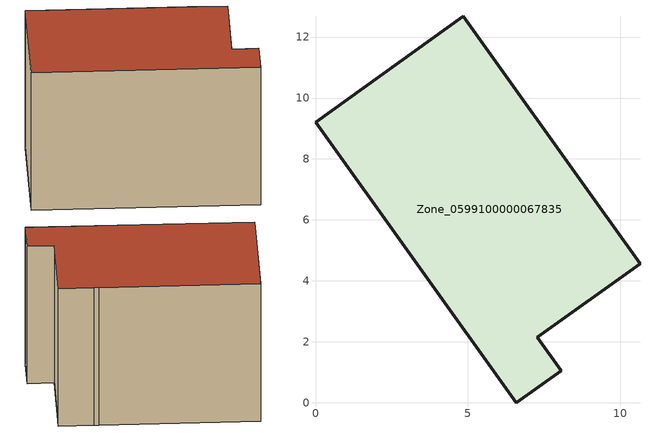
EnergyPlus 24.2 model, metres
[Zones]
Zone_0599100000067835
 floor ground (C_G): 4.85,12.68 9.49,6.18 9.62,6 10.65,4.56 7.27,2.15 8.06,1.05 6.58,0 0,9.21 z0
 wall outside (C_F): 9.49,6.18 4.85,12.68 0,9.21 6.58,0 8.06,1.05 7.27,2.15 10.65,4.56 9.62,6 9.49,6.18 z0:7.88
 roof outside (C_R): 9.62,6 9.49,6.18 4.85,12.68 0,9.21 6.58,0 8.06,1.05 7.27,2.15 10.65,4.56 z7.88
[BUILDING]
Pand.0599100000067835: North Axis=0; Terrain=City; Loads Convergence Tolerance Value=0.04; Temperature Convergence Tolerance Value=0.4; Solar Distribution=FullExterior; Maximum Number of Warmup Days=25; Minimum Number of Warmup Days=1
[Site:Location]
Rotterdam.The.Hague.AP_ZH_NLD Design_Conditions: Latitude=51.96; Longitude=4.45; Time Zone=1; Elevation=-4.5
[SITE:GROUNDTEMPERATURE:BUILDINGSURFACE]
18, 18, 18, 18, 18, 18, 18, 18, 18, 18, 18, 18
[MATERIAL] Thermal Absorptance=0.9; Solar Absorptance=0.7; Visible Absorptance=0.7
Name | Roughness | Thickness | Conductivity | Density | Specific Heat
G.TC.1975-1991 | MediumSmooth | 0.15 | 0.288461 | 540 | 1210
F.TC.1975-1991 | Rough | 0.3 | 0.230769 | 1920 | 840
R.TC.1975-1991 | MediumRough | 0.2 | 0.153846 | 1500 | 1000
[CONSTRUCTION]
C_G: G.TC.1975-1991
C_F: F.TC.1975-1991
C_R: R.TC.1975-1991
[ZONE]
Zone_0599100000067835: Type=1; Multiplier=1; Ceiling Height=Autocalculate; Volume=Autocalculate; Floor Area=autocalculate; Part of Total Floor Area=Yes
[ZONEINFILTRATION:DESIGNFLOWRATE]
Infil_Zone_0599100000067835: Zone or ZoneList or Space or SpaceList=Zone_0599100000067835; Schedule=AlwaysOn; Design Flow Rate Calculation Method=Flow/Area; Flow Rate per Floor Area=0.003; Constant Term Coefficient=1; Temperature Term Coefficient=0; Velocity Term Coefficient=0; Velocity Squared Term Coefficient=0
[HVACTEMPLATE:ZONE:IDEALLOADSAIRSYSTEM]
Zone_0599100000067835: Maximum Heating Supply Air Temperature=50; Minimum Cooling Supply Air Temperature=13; Maximum Heating Supply Air Humidity Ratio=0.0156; Minimum Cooling Supply Air Humidity Ratio=0.0077; Heating Limit=NoLimit; Cooling Limit=NoLimit; Dehumidification Control Type=ConstantSensibleHeatRatio; Cooling Sensible Heat Ratio=0.7; Dehumidification Setpoint=60; Humidification Control Type=None; Humidification Setpoint=30; Outdoor Air Method=None; Outdoor Air Flow Rate per Person=0.00944; Outdoor Air Flow Rate per Zone Floor Area=0; Outdoor Air Flow Rate per Zone=0; Demand Controlled Ventilation Type=None; Outdoor Air Economizer Type=NoEconomizer; Heat Recovery Type=None; Sensible Heat Recovery Effectiveness=0.7; Latent Heat Recovery Effectiveness=0.65
[ZONECONTROL:THERMOSTAT]
ThermostatControl_Zone_0599100000067835: Zone or ZoneList=Zone_0599100000067835; Control Type Schedule=DualSetpointControlType; Control 1=Thermostat_Zone_0599100000067835; Temperature Difference Between Cutout And Setpoint=0
[THERMOSTATSETPOINT:DUALSETPOINT]
Thermostat_Zone_0599100000067835: Heating Setpoint Temperature Schedule=HeatingSetpoint_Zone_0599100000067835; Cooling Setpoint Temperature Schedule=CoolingSetpoint_Zone_0599100000067835
[SCHEDULE:COMPACT]
HeatingSetpoint_Zone_0599100000067835: Through: 12/31, For: AllDays, Until: 24:00, 21
CoolingSetpoint_Zone_0599100000067835: Through: 12/31, For: AllDays, Until: 24:00, 24
DualSetpointControlType: Through: 12/31, For: AllDays, Until: 24:00, 4
AlwaysOn: Through: 12/31, For: AllDays, Until: 24:00, 1
